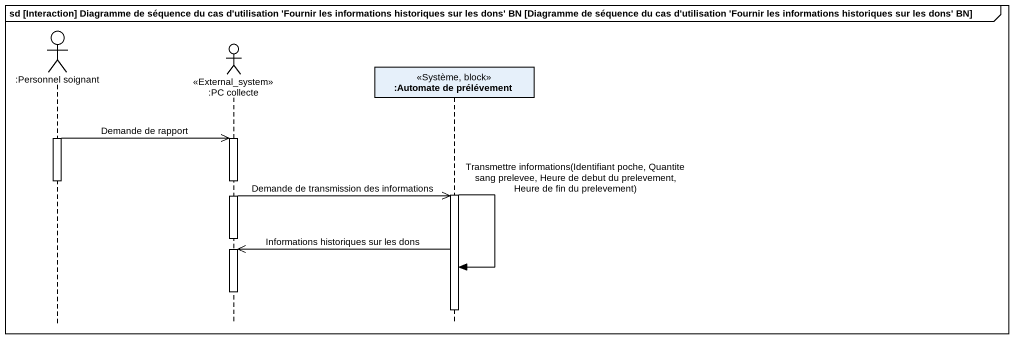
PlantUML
@startuml
mainframe sd [Interaction] Diagramme de séquence du cas d'utilisation 'Fournir les informations historiques sur les dons' BN [Diagramme de séquence du cas d'utilisation 'Fournir les informations historiques sur les dons' BN]
hide footbox
actor ":Personnel soignant" as Personnel_soignant
actor ":PC collecte" as PC_collecte <<External_system>>
participant ":Automate de prélévement" as Automate_de_prélévement <<Système, block>>

activate Personnel_soignant
Personnel_soignant ->> PC_collecte : Demande de rapport
activate PC_collecte
deactivate Personnel_soignant
activate Automate_de_prélévement
PC_collecte ->> Automate_de_prélévement : Demande de transmission des informations
deactivate PC_collecte
Automate_de_prélévement ->> PC_collecte : Informations historiques sur les dons
activate PC_collecte
Automate_de_prélévement -> Automate_de_prélévement : Transmettre informations(Identifiant poche, Quantite sang prelevee, Heure de debut du prelevement, Heure de fin du prelevement)
deactivate PC_collecte
deactivate Automate_de_prélévement
@enduml
